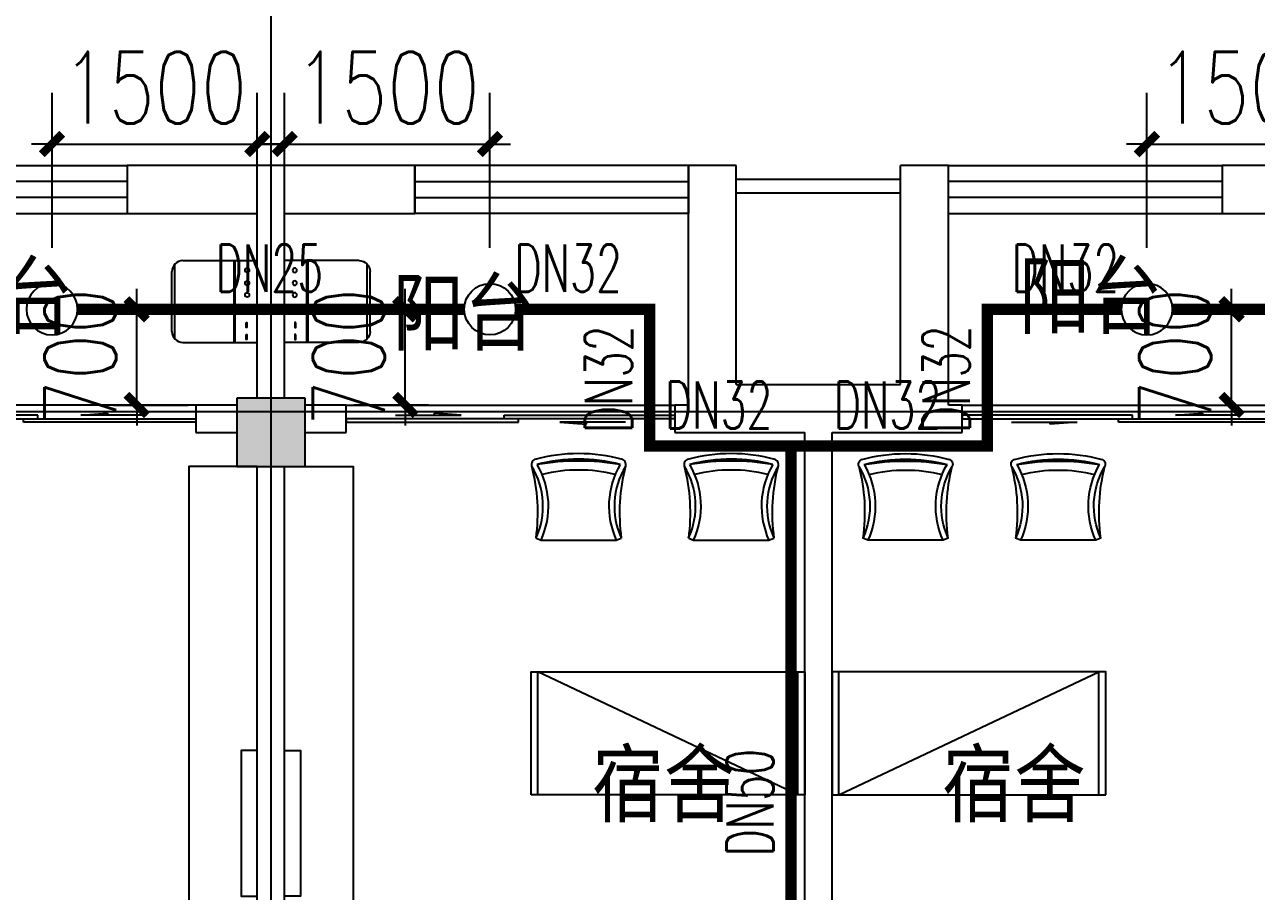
# Model space of a CAD drawing. Extents: x 0 to 2838408, y -923048 to 203859.
# Drawn here: x 2711463 to 2720463, y -614046 to -607711 of the extents above; entities that cross this region are included whole.
import ezdxf

# ---------------------------------------------------------------- set-up
doc = ezdxf.new("R2010")
doc.units = 0
doc.header["$LTSCALE"] = 1000
for name, color, linetype in [('A-Fixt', 81, 'Continuous'), ('COLUMN', 9, 'Continuous'), ('DOTE', 8, 'Continuous'), ('E2-栏杆', 92, 'Continuous'), ('EQUIP_喷头', 7, 'Continuous'), ('PIPE-喷淋', 6, 'Continuous'), ('PUB_HATCH', 8, 'Continuous'), ('PUB_TEXT', 7, 'Continuous'), ('TEXT_喷淋', 7, 'Continuous'), ('TWT_DIM', 3, 'Continuous'), ('WALL', 9, 'Continuous'), ('WINDOW', 4, 'Continuous'), ('XREF', 8, 'Continuous'), ('配景', 3, 'Continuous')]:
    doc.layers.add(name, color=color, linetype=linetype)
doc.styles.add('_TCH_DIM_T3', font='SIMPLEX', dxfattribs={"width": 0.75, "bigfont": 'HZTXT'})
doc.styles.add('_TWT_PIPEDN', font='SIMPLEX', dxfattribs={"width": 0.8, "height": 2.3, "bigfont": 'HZTXT'})
doc.styles.get("Standard").update_dxf_attribs({"font": 'geniso.shx', "bigfont": 'hztxt.shx'})
doc.dimstyles.new('_TWT_ARCH&&150', dxfattribs={"dimtxt": 525, "dimasz": 150, "dimexe": 375, "dimexo": 450, "dimgap": 150, "dimtad": 1, "dimdec": 0, "dimzin": 0, "dimdsep": 46, "dimtxsty": '_TCH_DIM_T3', "dimblk": 'ARCHTICK', "dimcen": 0.09, "dimclrt": 7, "dimazin": 2, "dimtfac": 1, "dimtdec": 0, "dimtix": 1, "dimtmove": 2, "dimatfit": 3, "dimfxl": 1, "dimtolj": 1, "dimtzin": 0, "dimarcsym": 0})

# ---------------------------------------------------------------- blocks, each defined once
blk = doc.blocks.new('单人床')
at = {"layer": 'A-Fixt'}
for p, q in [((47773.8, 13973.4), (48673.8, 13973.4)), ((47773.8, 12073.4), (48673.8, 13973.4)), ((47773.8, 12073.4), (48673.8, 12073.4))]:
    blk.add_line(p, q, dxfattribs=at)
blk.add_lwpolyline([(47773.8, 14023.4), (48673.8, 14023.4), (48673.8, 12023.4), (47773.8, 12023.4), (47773.8, 14023.4)], dxfattribs=at)
blk = doc.blocks.new('CH_AP01')
for p, q in [((-311.4, 16.6), (-275, 0)), ((-275, 0), (275, 0)), ((275, 0), (311.4, 16.6))]:
    blk.add_line(p, q)
for centre, radius, start, end in [((0, -578.9), 1212.6, 74.71041, 105.28959), ((-306.8, 555.3), 37.8, 100.18588, 202.83587), ((-1658.4, 201.9), 1359.7, 352.16586, 14.42826), ((-823.7, 250), 562.9, 335.50378, 31.09034), ((0, -578.9), 1172.6, 75.02868, 104.97132), ((0, -1278.1), 1856.9, 80.61099, 99.38901), ((-823.7, 250), 602.9, 335.50378, 30.26909), ((823.7, 250), 602.9, 149.73091, 204.49622), ((823.7, 250), 562.9, 148.90966, 204.49622), ((1658.4, 201.9), 1359.7, 165.57174, 187.83414), ((306.8, 555.3), 37.8, 337.16413, 79.81412), ((0, -578.9), 1092.6, 75.87672, 104.12328)]:
    blk.add_arc(centre, radius, start, end)
blk = doc.blocks.new('A$C61295E98')
at = {"color": 3}
for p, q in [((544, 597.9), (0, 597.9)), ((0, 597.9), (0, 0)), ((161.4, 597.9), (161.4, 0)), ((170.4, 0.2), (170.4, 597.6)), ((602.7, 572.2), (602.7, 25.6)), ((624, 517.9), (624, 80)), ((544, 0), (0, 0))]:
    blk.add_line(p, q, dxfattribs=at)
for points in [[(81.8, 540.3), (75.3, 540.3), (75.3, 576.8), (81.8, 576.8)], [(81.8, 453.1), (75.3, 453.1), (75.3, 489.6), (81.8, 489.6)], [(81.8, 352.9), (75.3, 352.9), (75.3, 389.4), (81.8, 389.4)]]:
    blk.add_lwpolyline(points, close=True, dxfattribs=at)
for centre in [(74, 250.1), (74, 164.2), (74, 70.5)]:
    blk.add_circle(centre, 15.7, dxfattribs=at)
for centre, start, end in [((544, 517.9), 360, 90), ((544, 80), 270, 0)]:
    blk.add_arc(centre, 80, start, end, dxfattribs=at)
blk = doc.blocks.new('宿舍')
at = {"layer": 'A-Fixt'}
for p, q in [((47853.8, 13801.7), (48353.8, 15701.7)), ((48353.8, 13801.7), (47853.8, 15701.7)), ((47853.8, 13801.7), (48353.8, 13801.7))]:
    blk.add_line(p, q, dxfattribs=at)
for points in [[(47853.8, 8601.7), (48353.8, 8601.7), (48353.8, 15701.7), (47853.8, 15701.7)], [(47853.8, 10676.1), (47970.5, 10676.1), (47970.5, 11742.6), (47853.8, 11742.6)]]:
    blk.add_lwpolyline(points, close=True, dxfattribs=at)
at = {"xscale": -1, "rotation": 90}
for p in [(63677.2, 60475.5), (63677.2, 58775.5)]:
    blk.add_blockref('单人床', p, dxfattribs=at)
at = {"layer": 'A-Fixt', "xscale": -1, "rotation": 180}
for p in [(50002, 9140.5), (51117.2, 9140.5)]:
    blk.add_blockref('CH_AP01', p, dxfattribs=at)
at = {"layer": '配景', "color": 252}
blk.add_blockref('A$C61295E98', (47853.8, 7096.6), dxfattribs=at)
blk = doc.blocks.new('$WINLIB2D$00000001')
at = {"color": 0}
for points in [[(-0.5, 0.5), (-0.5, -0.5)], [(-0.5, 0.5), (0.5, 0.5)], [(0.5, -0.5), (0.5, 0.5)], [(0.5, 0.1667), (-0.5, 0.1667)], [(0.5, -0.1667), (-0.5, -0.1667)], [(-0.5, -0.5), (0.5, -0.5)]]:
    blk.add_lwpolyline(points, dxfattribs=at)
blk = doc.blocks.new('$DorLib2D$00000131')
at = {"color": 0, "linetype": 'Continuous'}
for p, q in [((0.15, 0.125), (0.2319, 0.1973)), ((0.2319, 0.1973), (0.2319, 0.125)), ((-0.5, 0.125), (-0.5, 0)), ((0.0192, 0.125), (-0.5, 0.125)), ((0.0192, 0), (0.0192, 0.125)), ((0.35, 0.125), (0.15, 0.125)), ((-0.5, 0), (0.0192, 0)), ((-0.024, 0), (0.5, 0)), ((-0.024, -0.125), (-0.024, 0)), ((0.5, 0), (0.5, -0.125)), ((-0.35, -0.125), (-0.15, -0.125)), ((-0.2319, -0.1973), (-0.2319, -0.125)), ((-0.15, -0.125), (-0.2319, -0.1973)), ((0.5, -0.125), (-0.024, -0.125))]:
    blk.add_line(p, q, dxfattribs=at)
blk = doc.blocks.new('4F1')
at = {"layer": 'PUB_HATCH'}
blk.add_hatch(color=256, dxfattribs=at).paths.add_polyline_path([(2377466.7, -610441.3), (2376966.7, -610441.3), (2376966.7, -610941.3), (2377466.7, -610941.3)])
at = {"layer": 'COLUMN'}
for p, q in [((2377466.7, -610441.3), (2376966.7, -610441.3)), ((2376966.7, -610441.3), (2376966.7, -610941.3)), ((2377466.7, -610941.3), (2377466.7, -610441.3)), ((2376966.7, -610941.3), (2377466.7, -610941.3))]:
    blk.add_line(p, q, dxfattribs=at)
at = {"layer": 'DOTE'}
for p, q in [((2377216.7, -606941.3), (2377216.7, -690141.3)), ((2453916.7, -610541.3), (2343216.7, -610541.3)), ((2453916.7, -610541.3), (2343216.7, -610541.3))]:
    blk.add_line(p, q, dxfattribs=at)
at = {"layer": 'E2-栏杆'}
for points in [[(2380616.7, -608841.3), (2381816.7, -608841.3)], [(2380616.7, -608941.3), (2381816.7, -608941.3)]]:
    blk.add_lwpolyline(points, dxfattribs=at)
at = {"layer": 'WALL'}
for p, q in [((2377216.7, -608741.3), (2376166.7, -608741.3)), ((2376166.7, -608741.3), (2376166.7, -609091.3)), ((2378266.7, -608741.3), (2377216.7, -608741.3)), ((2378266.7, -609091.3), (2378266.7, -608741.3)), ((2380616.7, -608741.3), (2380266.7, -608741.3)), ((2380266.7, -608741.3), (2380266.7, -609091.3)), ((2380616.7, -610341.3), (2380616.7, -608741.3)), ((2382166.7, -608741.3), (2381816.7, -608741.3)), ((2381816.7, -610341.3), (2381816.7, -608741.3)), ((2382166.7, -609091.3), (2382166.7, -608741.3)), ((2385216.7, -608741.3), (2384166.7, -608741.3)), ((2384166.7, -608741.3), (2384166.7, -609091.3)), ((2376166.7, -609091.3), (2377116.7, -609091.3)), ((2377116.7, -610441.3), (2377116.7, -609091.3)), ((2377316.7, -609091.3), (2378266.7, -609091.3)), ((2377316.7, -610441.3), (2377316.7, -609091.3)), ((2380266.7, -610491.3), (2380266.7, -609091.3)), ((2382166.7, -610491.3), (2382166.7, -609091.3)), ((2384166.7, -609091.3), (2385116.7, -609091.3)), ((2380616.7, -610341.3), (2381216.7, -610341.3)), ((2381216.7, -610341.3), (2381816.7, -610341.3)), ((2376966.7, -610491.3), (2376666.7, -610491.3)), ((2376666.7, -610491.3), (2376666.7, -610691.3)), ((2377766.7, -610491.3), (2377466.7, -610491.3)), ((2377766.7, -610691.3), (2377766.7, -610491.3)), ((2380266.7, -610491.3), (2380166.7, -610491.3)), ((2380166.7, -610491.3), (2380166.7, -610691.3)), ((2382266.7, -610491.3), (2382166.7, -610491.3)), ((2382266.7, -610691.3), (2382266.7, -610491.3)), ((2376666.7, -610691.3), (2376966.7, -610691.3)), ((2377466.7, -610691.3), (2377766.7, -610691.3)), ((2380166.7, -610691.3), (2380516.7, -610691.3)), ((2380516.7, -610691.3), (2381116.7, -610691.3)), ((2381116.7, -615641.3), (2381116.7, -610691.3)), ((2381316.7, -610691.3), (2381916.7, -610691.3)), ((2381316.7, -615641.3), (2381316.7, -610691.3)), ((2381916.7, -610691.3), (2382266.7, -610691.3)), ((2377116.7, -615641.3), (2377116.7, -610941.3)), ((2377316.7, -615641.3), (2377316.7, -610941.3))]:
    blk.add_line(p, q, dxfattribs=at)
at = {"layer": 'WINDOW'}
for p, q in [((2376666.7, -610491.3), (2374266.7, -610491.3)), ((2377766.7, -610491.3), (2380166.7, -610491.3)), ((2382266.7, -610491.3), (2384666.7, -610491.3))]:
    blk.add_line(p, q, dxfattribs=at)
at = {"rotation": 180}
for p in [(2424970.6, -602339.6), (2432970.6, -602339.6)]:
    blk.add_blockref('宿舍', p, dxfattribs=at)
at = {"xscale": -1, "rotation": 180}
blk.add_blockref('宿舍', (2329462.9, -602339.6), dxfattribs=at)
at = {"layer": 'WINDOW', "rotation": 180}
for name, p, xscale, yscale, zscale in [('$WINLIB2D$00000001', (2375166.7, -608916.3), -2000, 350, -2000), ('$DorLib2D$00000131', (2375466.7, -610591.3), -2400, -200, -2400)]:
    blk.add_blockref(name, p, dxfattribs=dict(at, xscale=xscale, yscale=yscale, zscale=zscale))
at = {"layer": 'WINDOW'}
for name, p, xscale, yscale, zscale in [('$WINLIB2D$00000001', (2379266.7, -608916.3), -2000, -350, -2000), ('$WINLIB2D$00000001', (2383166.7, -608916.3), 2000, -350, 2000), ('$DorLib2D$00000131', (2378966.7, -610591.3), -2400, 200, -2400), ('$DorLib2D$00000131', (2383466.7, -610591.3), 2400, 200, 2400)]:
    blk.add_blockref(name, p, dxfattribs=dict(at, xscale=xscale, yscale=yscale, zscale=zscale))
at = {"layer": 'PUB_TEXT'}
for s, p in [('阳台', (2374720.7, -609973.2)), ('阳台', (2382680.7, -609973.2)), ('阳台', (2378105, -610095.4)), ('宿舍', (2379562.1, -613541)), ('宿舍', (2382120.8, -613541))]:
    blk.add_text(s, height=525, dxfattribs=at).set_placement(p)
blk = doc.blocks.new('_ArchTick')
at = {"color": 0, "linetype": 'ByBlock', "const_width": 0.4}
blk.add_lwpolyline([(-0.5, -0.5), (0.5, 0.5)], dxfattribs=at)
blk = doc.blocks.new('*D2906')
at = {"layer": 'Defpoints', "color": 0, "linetype": 'ByBlock', "transparency": 16777216}
for p in [(2714862.5, -608583.9), (2713362.5, -609791.3), (2714862.5, -609791.3)]:
    blk.add_point(p, dxfattribs=at)
at = {"layer": 'TWT_DIM', "color": 0, "linetype": 'ByBlock', "lineweight": -2, "transparency": 16777216}
for p, q in [((2713362.5, -609341.3), (2713362.5, -608208.9)), ((2714862.5, -609341.3), (2714862.5, -608208.9)), ((2713362.5, -608583.9), (2713212.5, -608583.9)), ((2713362.5, -608583.9), (2714862.5, -608583.9)), ((2714862.5, -608583.9), (2715012.5, -608583.9))]:
    blk.add_line(p, q, dxfattribs=at)
at = {"layer": 'TWT_DIM', "color": 0, "linetype": 'ByBlock', "lineweight": -2, "transparency": 16777216, "xscale": 150, "yscale": 150, "zscale": 150}
blk.add_blockref('_ArchTick', (2713362.5, -608583.9), dxfattribs=at)
at = {"layer": 'TWT_DIM', "color": 0, "linetype": 'ByBlock', "lineweight": -2, "transparency": 16777216, "xscale": 150, "yscale": 150, "zscale": 150, "rotation": 180}
blk.add_blockref('_ArchTick', (2714862.5, -608583.9), dxfattribs=at)
at = {"layer": 'TWT_DIM', "color": 7, "linetype": 'ByBlock', "transparency": 16777216, "insert": (2714112.5, -608171.4), "char_height": 525, "attachment_point": 5, "style": '_TCH_DIM_T3'}
blk.add_mtext('\\A1;1500', dxfattribs=at)
blk = doc.blocks.new('*D2907')
at = {"layer": 'Defpoints', "color": 0, "linetype": 'ByBlock', "transparency": 16777216}
for p in [(2714243.5, -609791.3), (2714862.5, -609791.3), (2714862.5, -610491.3)]:
    blk.add_point(p, dxfattribs=at)
at = {"layer": 'TWT_DIM', "color": 0, "linetype": 'ByBlock', "lineweight": -2, "transparency": 16777216}
for p, q in [((2714243.5, -609791.3), (2714243.5, -609641.3)), ((2714412.5, -609791.3), (2713868.5, -609791.3)), ((2714243.5, -610491.3), (2714243.5, -609791.3)), ((2714412.5, -610491.3), (2713868.5, -610491.3)), ((2714243.5, -610491.3), (2714243.5, -610641.3))]:
    blk.add_line(p, q, dxfattribs=at)
at = {"layer": 'TWT_DIM', "color": 0, "linetype": 'ByBlock', "lineweight": -2, "transparency": 16777216, "xscale": 150, "yscale": 150, "zscale": 150}
for p, rotation in [((2714243.5, -609791.3), 270), ((2714243.5, -610491.3), 90)]:
    blk.add_blockref('_ArchTick', p, dxfattribs=dict(at, rotation=rotation))
at = {"layer": 'TWT_DIM', "color": 7, "linetype": 'ByBlock', "transparency": 16777216, "insert": (2713831, -610141.3), "char_height": 525, "attachment_point": 5, "rotation": 90, "style": '_TCH_DIM_T3'}
blk.add_mtext('\\A1;700', dxfattribs=at)
blk = doc.blocks.new('*D2933')
at = {"layer": 'Defpoints', "color": 0, "linetype": 'ByBlock', "transparency": 16777216}
for p in [(2721162.5, -608583.9), (2719662.5, -609791.3), (2721162.5, -609791.3)]:
    blk.add_point(p, dxfattribs=at)
at = {"layer": 'TWT_DIM', "color": 0, "linetype": 'ByBlock', "lineweight": -2, "transparency": 16777216}
for p, q in [((2719662.5, -609341.3), (2719662.5, -608208.9)), ((2721162.5, -609341.3), (2721162.5, -608208.9)), ((2719662.5, -608583.9), (2719512.5, -608583.9)), ((2719662.5, -608583.9), (2721162.5, -608583.9)), ((2721162.5, -608583.9), (2721312.5, -608583.9))]:
    blk.add_line(p, q, dxfattribs=at)
at = {"layer": 'TWT_DIM', "color": 0, "linetype": 'ByBlock', "lineweight": -2, "transparency": 16777216, "xscale": 150, "yscale": 150, "zscale": 150}
blk.add_blockref('_ArchTick', (2719662.5, -608583.9), dxfattribs=at)
at = {"layer": 'TWT_DIM', "color": 0, "linetype": 'ByBlock', "lineweight": -2, "transparency": 16777216, "xscale": 150, "yscale": 150, "zscale": 150, "rotation": 180}
blk.add_blockref('_ArchTick', (2721162.5, -608583.9), dxfattribs=at)
at = {"layer": 'TWT_DIM', "color": 7, "linetype": 'ByBlock', "transparency": 16777216, "insert": (2720412.5, -608171.4), "char_height": 525, "attachment_point": 5, "style": '_TCH_DIM_T3'}
blk.add_mtext('\\A1;1500', dxfattribs=at)
blk = doc.blocks.new('*D2934')
at = {"layer": 'Defpoints', "color": 0, "linetype": 'ByBlock', "transparency": 16777216}
for p in [(2719662.5, -609791.3), (2720281.5, -609791.3), (2719662.5, -610491.3)]:
    blk.add_point(p, dxfattribs=at)
at = {"layer": 'TWT_DIM', "color": 0, "linetype": 'ByBlock', "lineweight": -2, "transparency": 16777216}
for p, q in [((2720281.5, -609791.3), (2720281.5, -609641.3)), ((2720112.5, -609791.3), (2720656.5, -609791.3)), ((2720281.5, -610491.3), (2720281.5, -609791.3)), ((2720112.5, -610491.3), (2720656.5, -610491.3)), ((2720281.5, -610491.3), (2720281.5, -610641.3))]:
    blk.add_line(p, q, dxfattribs=at)
at = {"layer": 'TWT_DIM', "color": 0, "linetype": 'ByBlock', "lineweight": -2, "transparency": 16777216, "xscale": 150, "yscale": 150, "zscale": 150}
for p, rotation in [((2720281.5, -609791.3), 270), ((2720281.5, -610491.3), 90)]:
    blk.add_blockref('_ArchTick', p, dxfattribs=dict(at, rotation=rotation))
at = {"layer": 'TWT_DIM', "color": 7, "linetype": 'ByBlock', "transparency": 16777216, "insert": (2719869, -610141.3), "char_height": 525, "attachment_point": 5, "rotation": 90, "style": '_TCH_DIM_T3'}
blk.add_mtext('\\A1;700', dxfattribs=at)
blk = doc.blocks.new('*D2943')
at = {"layer": 'Defpoints', "color": 0, "linetype": 'ByBlock', "transparency": 16777216}
for p in [(2713162.5, -608583.9), (2711662.5, -609791.3), (2713162.5, -609791.3)]:
    blk.add_point(p, dxfattribs=at)
at = {"layer": 'TWT_DIM', "color": 0, "linetype": 'ByBlock', "lineweight": -2, "transparency": 16777216}
for p, q in [((2711662.5, -609341.3), (2711662.5, -608208.9)), ((2713162.5, -609341.3), (2713162.5, -608208.9)), ((2711662.5, -608583.9), (2711512.5, -608583.9)), ((2711662.5, -608583.9), (2713162.5, -608583.9)), ((2713162.5, -608583.9), (2713312.5, -608583.9))]:
    blk.add_line(p, q, dxfattribs=at)
at = {"layer": 'TWT_DIM', "color": 0, "linetype": 'ByBlock', "lineweight": -2, "transparency": 16777216, "xscale": 150, "yscale": 150, "zscale": 150}
blk.add_blockref('_ArchTick', (2711662.5, -608583.9), dxfattribs=at)
at = {"layer": 'TWT_DIM', "color": 0, "linetype": 'ByBlock', "lineweight": -2, "transparency": 16777216, "xscale": 150, "yscale": 150, "zscale": 150, "rotation": 180}
blk.add_blockref('_ArchTick', (2713162.5, -608583.9), dxfattribs=at)
at = {"layer": 'TWT_DIM', "color": 7, "linetype": 'ByBlock', "transparency": 16777216, "insert": (2712412.5, -608171.4), "char_height": 525, "attachment_point": 5, "style": '_TCH_DIM_T3'}
blk.add_mtext('\\A1;1500', dxfattribs=at)
blk = doc.blocks.new('*D2944')
at = {"layer": 'Defpoints', "color": 0, "linetype": 'ByBlock', "transparency": 16777216}
for p in [(2711662.5, -609791.3), (2712281.5, -609791.3), (2711662.5, -610491.3)]:
    blk.add_point(p, dxfattribs=at)
at = {"layer": 'TWT_DIM', "color": 0, "linetype": 'ByBlock', "lineweight": -2, "transparency": 16777216}
for p, q in [((2712281.5, -609791.3), (2712281.5, -609641.3)), ((2712112.5, -609791.3), (2712656.5, -609791.3)), ((2712281.5, -610491.3), (2712281.5, -609791.3)), ((2712112.5, -610491.3), (2712656.5, -610491.3)), ((2712281.5, -610491.3), (2712281.5, -610641.3))]:
    blk.add_line(p, q, dxfattribs=at)
at = {"layer": 'TWT_DIM', "color": 0, "linetype": 'ByBlock', "lineweight": -2, "transparency": 16777216, "xscale": 150, "yscale": 150, "zscale": 150}
for p, rotation in [((2712281.5, -609791.3), 270), ((2712281.5, -610491.3), 90)]:
    blk.add_blockref('_ArchTick', p, dxfattribs=dict(at, rotation=rotation))
at = {"layer": 'TWT_DIM', "color": 7, "linetype": 'ByBlock', "transparency": 16777216, "insert": (2711869, -610141.3), "char_height": 525, "attachment_point": 5, "rotation": 90, "style": '_TCH_DIM_T3'}
blk.add_mtext('\\A1;700', dxfattribs=at)
blk = doc.blocks.new('$TwtSys$00000125')
blk.add_circle((0, 0, 0), 1)

msp = doc.modelspace()

# ---------------------------------------------------------------- hatches: boundary and pattern name
at = {"layer": 'PIPE-喷淋', "linetype": 'ByBlock'}
for points in [[(2716029.3, -609791.3), (2716070.6, -609791.3), (2716070.6, -609750)], [(2716029.3, -609791.3), (2716029.3, -609750), (2716070.6, -609750)], [(2718495.8, -609791.3), (2718454.5, -609791.3), (2718454.5, -609750)], [(2718495.8, -609791.3), (2718495.8, -609750), (2718454.5, -609750)], [(2716029.3, -610791.3), (2716029.3, -610832.5), (2715988.1, -610832.5)], [(2716029.3, -610791.3), (2715988.1, -610791.3), (2715988.1, -610832.5)], [(2718495.8, -610791.3), (2718495.8, -610832.5), (2718537, -610832.5)], [(2718495.8, -610791.3), (2718537, -610791.3), (2718537, -610832.5)]]:
    msp.add_hatch(color=256, dxfattribs=at).paths.add_polyline_path(points)

# ---------------------------------------------------------------- linework, layer by layer
at = {"layer": 'PIPE-喷淋', "linetype": 'ByBlock', "ltscale": 1.5, "const_width": 82.5}
for points in [[(2711850, -609791.3), (2714675, -609791.3)], [(2716029.3, -609791.3), (2715050, -609791.3)], [(2716029.3, -610791.3), (2716029.3, -609791.3)], [(2718495.8, -610791.3), (2718495.8, -609791.3)], [(2718495.8, -609791.3), (2719475, -609791.3)], [(2719850, -609791.3), (2722675, -609791.3)], [(2717062.5, -610791.3), (2716029.3, -610791.3)], [(2717062.5, -615980.8), (2717062.5, -610791.3)], [(2717062.5, -610791.3), (2718495.8, -610791.3)]]:
    msp.add_lwpolyline(points, dxfattribs=at)

# ---------------------------------------------------------------- block references
at = {"layer": 'EQUIP_喷头', "linetype": 'ByBlock', "xscale": 187.5, "yscale": -187.5, "zscale": 187.5, "rotation": 180}
for p in [(2711662.5, -609791.3), (2719662.5, -609791.3)]:
    msp.add_blockref('$TwtSys$00000125', p, dxfattribs=at)
at = {"layer": 'EQUIP_喷头', "linetype": 'ByBlock', "xscale": 187.5, "yscale": 187.5, "zscale": 187.5}
msp.add_blockref('$TwtSys$00000125', (2714862.5, -609791.3), dxfattribs=at)
at = {"layer": 'XREF'}
msp.add_blockref('4F1', (336045.8, 0), dxfattribs=at)

# ---------------------------------------------------------------- texts
at = {"layer": 'TEXT_喷淋', "color": 251, "linetype": 'ByBlock', "style": '_TWT_PIPEDN', "width": 0.64}
for s, p in [('DN25', (2712857.7, -609663.8)), ('DN32', (2715041.1, -609663.8)), ('DN32', (2718674.4, -609663.8)), ('DN32', (2716141.1, -610663.8)), ('DN32', (2717374.4, -610663.8))]:
    msp.add_text(s, height=345, dxfattribs=at).set_placement(p)
for s, p in [('DN32', (2715901.8, -610696.1)), ('DN32', (2718368.3, -610696.1)), ('DN50', (2716935, -613790.8))]:
    msp.add_text(s, height=345, rotation=90, dxfattribs=at).set_placement(p)

# ---------------------------------------------------------------- dimensions: what is measured, and where the dimension line sits
at = {"layer": 'TWT_DIM', "linetype": 'ByBlock'}
for p1, p2, distance, picture, middle in [((2711662.5, -609791.3), (2713162.5, -609791.3), 1207.4, '*D2943', (2712412.5, -608171.4)), ((2713362.5, -609791.3), (2714862.5, -609791.3), 1207.4, '*D2906', (2714112.5, -608171.4)), ((2719662.5, -609791.3), (2721162.5, -609791.3), 1207.4, '*D2933', (2720412.5, -608171.4)), ((2711662.5, -610491.3), (2711662.5, -609791.3), -619, '*D2944', (2711869, -610141.3)), ((2714862.5, -610491.3), (2714862.5, -609791.3), 619, '*D2907', (2713831, -610141.3)), ((2719662.5, -610491.3), (2719662.5, -609791.3), -619, '*D2934', (2719869, -610141.3))]:
    dim = msp.add_aligned_dim(p1=p1, p2=p2, distance=distance, dimstyle='_TWT_ARCH&&150', dxfattribs=at)
    dim.commit()
    dim.dimension.update_dxf_attribs({"geometry": picture, "text_midpoint": middle})

doc.saveas('drawing.dxf')
